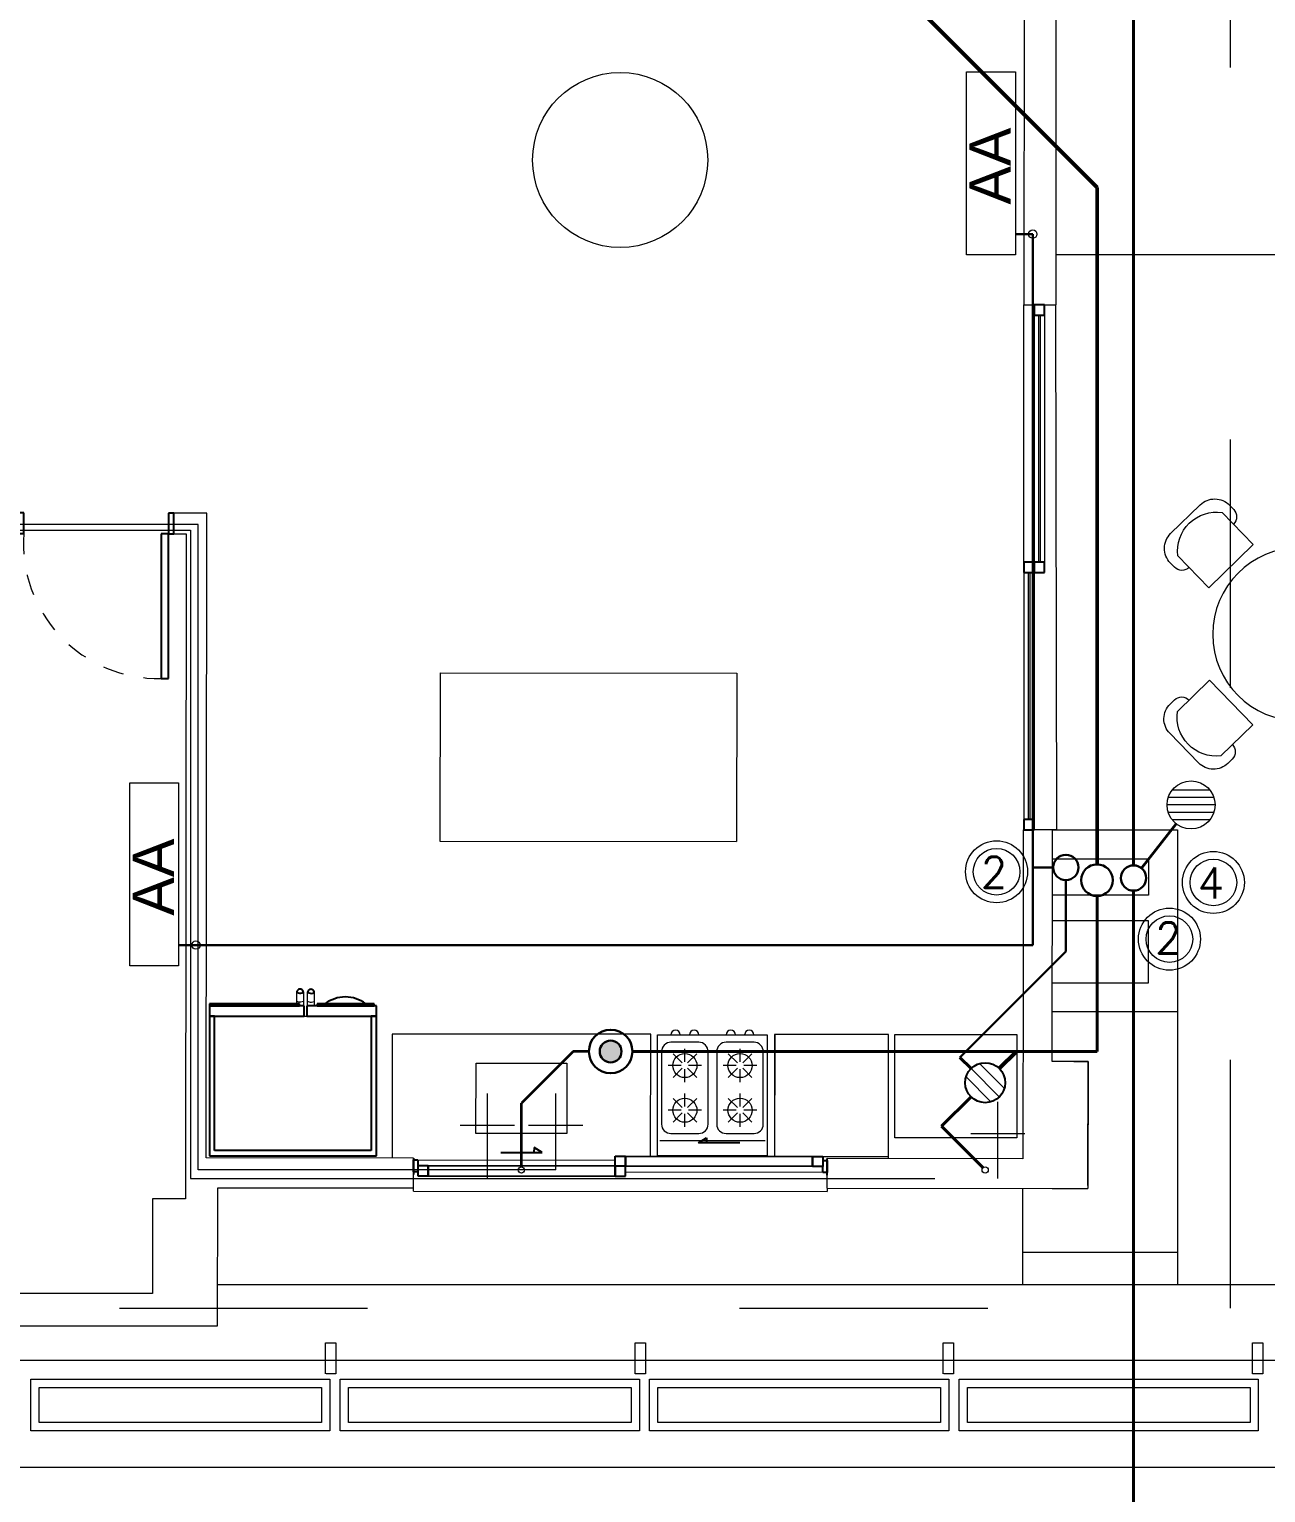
# Model space of a CAD drawing. Header units: millimetres. Extents: x 539 to 842, y -453 to -96.
# Drawn here: x 823.18 to 829.16, y -361.49 to -354.42 of the extents above; entities that cross this region are included whole.
import ezdxf

# ---------------------------------------------------------------- set-up
doc = ezdxf.new("R2010")
doc.units = ezdxf.units.MM
doc.header["$LTSCALE"] = 0.1
for name, pattern in [('ACAD_ISO02W100', [15, 12, -3]), ('ACAD_ISO03W100', [30, 12, -18]), ('CONTINUA', [0]), ('Trazo', [0.00635, 0.003175, -0.003175])]:
    doc.linetypes.add(name, pattern=pattern)
doc.layers.get('0').update_dxf_attribs({"lineweight": 5})
for name, color, linetype, lineweight in [('00-Agua Caliente', 1, 'Continuous', 20), ('00-Agua Fria', 5, 'ACAD_ISO02W100', 20), ('A-DOOR', 7, 'Continuous', 5), ('A-GENM', 7, 'Continuous', 5), ('A-GLAZ', 7, 'Continuous', 5), ('A-GLAZ-CURT', 7, 'Continuous', 5), ('A-GLAZ-CWMG', 7, 'Continuous', 5), ('A-GLAZ-SILL', 7, 'Continuous', 5), ('A-WALL', 7, 'Continuous', 5), ('Arq-Equipamiento', 250, 'Continuous', 5), ('MUEBLES', 250, 'Continuous', 5)]:
    doc.layers.add(name, color=color, linetype=linetype, lineweight=lineweight)
for name, color, linetype in [('00-Pluvial', 40, 'Continuous'), ('00-Secundario', 24, 'Continuous'), ('00-Ventilacion', 3, 'Continuous'), ('Secundario', 24, 'Continuous'), ('Textos', 7, 'Continuous')]:
    doc.layers.add(name, color=color, linetype=linetype)
doc.layers.add('00-Primario', color=7, linetype='Continuous', true_color=0xff2400)
doc.layers.add('A-DOOR-HDLN', color=5, linetype='Trazo', lineweight=5, true_color=0x0000ff)
doc.styles.add('Romans', font='romans.shx')
doc.styles.get("Standard").update_dxf_attribs({"font": 'arial.ttf'})

# ---------------------------------------------------------------- blocks, each defined once
blk = doc.blocks.new('Windows_Opening-Slide_UFME_Fenetre_Coulissante_2V - 1_20 x 2_00-2724253-1-TORRE-ARQ-PB')
at = {"layer": 'A-GLAZ', "lineweight": 25}
for p, q in [((0.3775, 0.148), (0.4175, 0.1711)), ((0.4175, 0.1711), (0.4175, 0.148))]:
    blk.add_line(p, q, dxfattribs=at)
at = {"layer": 'A-GLAZ', "color": 8, "lineweight": 25}
for p, q in [((0.5775, 0.148), (0.3775, 0.148)), ((-1, 0.072), (-1, -0.008)), ((-0.5775, 0.1), (-0.3775, 0.1)), ((-0.4175, 0.1231), (-0.4175, 0.1)), ((-0.3775, 0.1), (-0.4175, 0.1231)), ((-0.025, 0.082), (0.025, 0.082)), ((-0.025, 0.034), (-0.025, 0.082)), ((0.025, 0.034), (0.025, 0.082)), ((0.025, 0.082), (0.93, 0.082)), ((0.025, 0.082), (0.025, 0.034)), ((0.93, 0.082), (0.93, 0.034)), ((0.93, 0.082), (0.98, 0.082)), ((0.93, 0.034), (0.93, 0.082)), ((0.98, 0.082), (0.98, 0.034)), ((1, -0.008), (1, 0.072)), ((-1, 0.063), (-0.98, 0.063)), ((-1, 0.005), (-1, 0.063)), ((-0.98, 0.005), (-1, 0.005)), ((-0.98, 0.063), (-0.98, 0.034)), ((-0.98, 0.034), (-0.98, -0.014)), ((-0.93, 0.034), (-0.98, 0.034)), ((-0.025, 0.034), (-0.93, 0.034)), ((-0.93, 0.034), (-0.93, -0.014)), ((-0.93, -0.014), (-0.93, 0.034)), ((-0.025, -0.014), (-0.025, 0.034)), ((0.025, 0.034), (-0.025, 0.034)), ((-0.025, 0.034), (-0.025, -0.014)), ((0.025, 0.034), (-0.025, 0.034)), ((0.025, -0.014), (0.025, 0.034)), ((0.93, 0.034), (0.025, 0.034)), ((0.98, 0.034), (0.93, 0.034)), ((0.98, 0.063), (1, 0.063)), ((0.98, 0.005), (0.98, 0.034)), ((1, 0.005), (0.98, 0.005)), ((1, 0.063), (1, 0.005)), ((-0.98, -0.014), (-0.93, -0.014)), ((-0.93, -0.014), (-0.025, -0.014)), ((-0.025, -0.014), (0.025, -0.014))]:
    blk.add_line(p, q, dxfattribs=at)
at = {"layer": 'A-GLAZ', "color": 8}
for p, q in [((-0.98, 0.063), (-0.025, 0.063)), ((0.98, 0.005), (0.025, 0.005))]:
    blk.add_line(p, q, dxfattribs=at)
at = {"layer": 'A-GLAZ-SILL', "color": 8}
for p, q in [((-1, -0.088), (-1, -0.072)), ((-1, -0.088), (1, -0.088)), ((1, -0.072), (1, -0.088))]:
    blk.add_line(p, q, dxfattribs=at)
blk = doc.blocks.new('Family5 - Puerta OPBLAK - Dormitorio-2880729-1-TORRE-ARQ-PB')
at = {"layer": 'A-DOOR', "color": 8, "lineweight": 25}
for p, q in [((-0.35, 0.05), (-0.375, 0.05)), ((-0.375, 0.05), (-0.375, -0.05)), ((-0.35, -0.05), (-0.35, 0.05)), ((0.375, 0.05), (0.35, 0.05)), ((0.35, 0.05), (0.35, -0.05)), ((0.375, -0.05), (0.375, 0.05)), ((-0.375, -0.05), (-0.35, -0.05)), ((0.35, -0.05), (0.315, -0.05)), ((0.315, -0.05), (0.315, -0.75)), ((0.35, -0.75), (0.35, -0.05)), ((0.35, -0.05), (0.375, -0.05)), ((0.315, -0.75), (0.35, -0.75))]:
    blk.add_line(p, q, dxfattribs=at)
at = {"layer": 'A-DOOR-HDLN', "color": 8}
blk.add_arc((0.3017, -0.0967), 0.6534, 175.89838, 271.16402, dxfattribs=at)
blk = doc.blocks.new('GE_Profile_Stainless_Steel_256_cu_ft_Side-by-Side_Refrigerator_ENERGY_STAR_7908 - GE_Profile_Stainless_Steel_256_cu_ft_Side-by-Side_Refrigerator_ENERGY_STAR_7908-2745218-2-TORRE-ARQ- PB _-2_14_')
at = {"layer": 'A-GENM', "color": 8, "lineweight": 25}
for p, q in [((-0.404, 0.4445), (-0.404, -0.2302)), ((0.404, 0.4445), (-0.404, 0.4445)), ((0.404, -0.2302), (0.404, 0.4445)), ((-0.3786, -0.2302), (-0.3786, 0.4191)), ((-0.3786, 0.4191), (0.3786, 0.4191)), ((0.3786, 0.4191), (0.3786, -0.2302)), ((-0.067, -0.2302), (-0.404, -0.2302)), ((-0.404, -0.2302), (-0.404, -0.2805)), ((-0.404, -0.2302), (-0.3786, -0.2302)), ((-0.404, -0.2805), (-0.067, -0.2805)), ((-0.1175, -0.2805), (-0.3937, -0.2805)), ((-0.3937, -0.2805), (-0.3937, -0.2912)), ((-0.1175, -0.2912), (-0.1175, -0.2805)), ((-0.067, -0.2805), (-0.067, -0.2302)), ((0.404, -0.2302), (-0.0543, -0.2302)), ((-0.0543, -0.2302), (-0.0543, -0.2805)), ((-0.0543, -0.2805), (0.404, -0.2805)), ((0.404, -0.2805), (-0.0316, -0.2805)), ((-0.0316, -0.2805), (-0.0316, -0.2912)), ((0.3786, -0.2302), (0.404, -0.2302)), ((0.404, -0.2805), (0.404, -0.2302)), ((0.404, -0.2912), (0.404, -0.2805)), ((-0.3937, -0.2912), (-0.1175, -0.2912)), ((-0.1552, -0.29), (-0.3526, -0.29)), ((-0.0316, -0.2912), (0.404, -0.2912))]:
    blk.add_line(p, q, dxfattribs=at)
at = {"layer": 'A-GENM', "color": 8}
for p, q in [((-0.0543, -0.2302), (-0.067, -0.2302)), ((-0.103, -0.3007), (-0.103, -0.2833)), ((-0.103, -0.3381), (-0.103, -0.3007)), ((-0.103, -0.3451), (-0.103, -0.3381)), ((-0.0712, -0.284), (-0.0712, -0.3014)), ((-0.0712, -0.3014), (-0.0712, -0.3391)), ((-0.0712, -0.3391), (-0.0712, -0.3462)), ((-0.0508, -0.3023), (-0.0508, -0.2849)), ((-0.0508, -0.3399), (-0.0508, -0.3023)), ((-0.0508, -0.347), (-0.0508, -0.3399)), ((-0.0191, -0.2912), (-0.0191, -0.3015)), ((-0.0191, -0.3015), (-0.0191, -0.3389)), ((-0.0191, -0.3389), (-0.0191, -0.346))]:
    blk.add_line(p, q, dxfattribs=at)
at = {"layer": 'A-GENM', "color": 8, "flags": 128}
for points in [[(-0.103, -0.3381), (-0.103, -0.3378), (-0.103, -0.3373), (-0.103, -0.3365), (-0.103, -0.3354), (-0.103, -0.3341), (-0.103, -0.3325), (-0.103, -0.3307), (-0.103, -0.3286), (-0.103, -0.3262), (-0.103, -0.3236), (-0.103, -0.3208), (-0.103, -0.3177), (-0.103, -0.3143), (-0.103, -0.3108), (-0.103, -0.307), (-0.103, -0.303), (-0.103, -0.3007)], [(-0.0191, -0.3015), (-0.0191, -0.3056), (-0.0191, -0.3096), (-0.0191, -0.3132), (-0.0191, -0.3167), (-0.0191, -0.3199), (-0.0191, -0.3229), (-0.0191, -0.3257), (-0.0191, -0.3281), (-0.0191, -0.3304), (-0.0191, -0.3324), (-0.0191, -0.3341), (-0.0191, -0.3356), (-0.0191, -0.3368), (-0.0191, -0.3377), (-0.0191, -0.3384), (-0.0191, -0.3388), (-0.0191, -0.3389)]]:
    blk.add_lwpolyline(points, dxfattribs=at)
at = {"layer": 'A-GENM', "color": 8, "lineweight": 25, "flags": 128}
for points in [[(-0.0712, -0.3462), (-0.0772, -0.3431), (-0.0836, -0.3415), (-0.0903, -0.3413), (-0.0968, -0.3425), (-0.103, -0.3451)], [(-0.103, -0.3451), (-0.1024, -0.3492), (-0.1009, -0.3529), (-0.0985, -0.3562), (-0.0953, -0.3587), (-0.0916, -0.3604), (-0.0876, -0.361), (-0.0836, -0.3606), (-0.0797, -0.3592), (-0.0764, -0.3569), (-0.0738, -0.3538), (-0.072, -0.3501), (-0.0712, -0.3462)], [(-0.0191, -0.346), (-0.0252, -0.3433), (-0.0317, -0.3421), (-0.0384, -0.3423), (-0.0449, -0.344), (-0.0508, -0.347)], [(-0.0508, -0.347), (-0.05, -0.351), (-0.0483, -0.3546), (-0.0456, -0.3577), (-0.0423, -0.36), (-0.0385, -0.3614), (-0.0344, -0.3618), (-0.0304, -0.3612), (-0.0267, -0.3595), (-0.0235, -0.357), (-0.0211, -0.3538), (-0.0196, -0.35), (-0.0191, -0.346)]]:
    blk.add_lwpolyline(points, dxfattribs=at)
at = {"layer": 'A-GENM', "color": 8, "lineweight": 25}
blk.add_arc((-0.2539, -0.1634), 0.1605, 232.06769, 307.93231, dxfattribs=at)
at = {"layer": 'A-GENM', "color": 8}
for centre, start_param, end_param in [((-0.0879, -0.302), 0.990204, 2.086934), ((-0.0341, -0.3028), 1.493351, 2.151389)]:
    blk.add_ellipse(centre, major_axis=(0.0304, 0), ratio=0.707107, start_param=start_param, end_param=end_param, dxfattribs=at)
for points in [[(-0.103, -0.3007), (-0.0991, -0.299), (-0.0915, -0.2973), (-0.0802, -0.298), (-0.074, -0.3001), (-0.0712, -0.3014)], [(-0.0508, -0.3023), (-0.0471, -0.3005), (-0.0396, -0.2984), (-0.0283, -0.2986), (-0.022, -0.3003), (-0.0191, -0.3015)]]:
    blk.add_open_spline(points, degree=3, knots=[0, 0, 0, 0, 0.4, 0.7, 1, 1, 1, 1], dxfattribs=at)
blk = doc.blocks.new('Cocina 51cm')
at = {"layer": 'MUEBLES', "color": 8}
for p, q in [((-0.255, -0.036), (0, -0.036)), ((0, -0.036), (0.255, -0.036)), ((-0.1908, -0.1273), (-0.1462, -0.1718)), ((-0.1335, -0.1035), (-0.1335, -0.1666)), ((-0.0762, -0.1273), (-0.1207, -0.1718)), ((0.0762, -0.1273), (0.1207, -0.1718)), ((0.1335, -0.1035), (0.1335, -0.1666)), ((0.1908, -0.1273), (0.1462, -0.1718)), ((-0.2145, -0.1846), (-0.1515, -0.1846)), ((-0.1462, -0.1973), (-0.1908, -0.2419)), ((-0.1335, -0.2026), (-0.1335, -0.2656)), ((-0.1207, -0.1973), (-0.0762, -0.2419)), ((-0.1154, -0.1846), (-0.0524, -0.1846)), ((0.0524, -0.1846), (0.1154, -0.1846)), ((0.1207, -0.1973), (0.0762, -0.2419)), ((0.1335, -0.2026), (0.1335, -0.2656)), ((0.1462, -0.1973), (0.1908, -0.2419)), ((0.1515, -0.1846), (0.2145, -0.1846)), ((-0.1908, -0.3433), (-0.1462, -0.3879)), ((-0.1335, -0.3196), (-0.1335, -0.3826)), ((-0.0762, -0.3433), (-0.1207, -0.3879)), ((0.0762, -0.3433), (0.1207, -0.3879)), ((0.1335, -0.3196), (0.1335, -0.3826)), ((0.1908, -0.3433), (0.1462, -0.3879)), ((-0.2145, -0.4006), (-0.1515, -0.4006)), ((-0.1462, -0.4134), (-0.1908, -0.4579)), ((-0.1335, -0.4187), (-0.1335, -0.4817)), ((-0.1207, -0.4134), (-0.0762, -0.4579)), ((-0.1154, -0.4006), (-0.0524, -0.4006)), ((0.0524, -0.4006), (0.1154, -0.4006)), ((0.1207, -0.4134), (0.0762, -0.4579)), ((0.1335, -0.4187), (0.1335, -0.4817)), ((0.1462, -0.4134), (0.1908, -0.4579)), ((0.1515, -0.4006), (0.2145, -0.4006))]:
    blk.add_line(p, q, dxfattribs=at)
blk.add_lwpolyline([(-0.265, 0.036), (0.265, 0.036), (0.265, -0.5492), (-0.265, -0.5492)], close=True, dxfattribs=at)
for points in [[(-0.201, -0.5132), (-0.0659, -0.5132, 0.414214), (-0.0209, -0.4682), (-0.0209, -0.117, 0.414214), (-0.0659, -0.072), (-0.201, -0.072, 0.414214), (-0.246, -0.117), (-0.246, -0.4682, 0.414214)], [(0.0659, -0.5132), (0.201, -0.5132, 0.414214), (0.246, -0.4682), (0.246, -0.117, 0.414214), (0.201, -0.072), (0.0659, -0.072, 0.414214), (0.0209, -0.117), (0.0209, -0.4682, 0.414214)]]:
    blk.add_lwpolyline(points, format="xyb", close=True, dxfattribs=at)
for centre in [(-0.1335, -0.1846), (0.1335, -0.1846), (-0.1335, -0.4006), (0.1335, -0.4006)]:
    blk.add_circle(centre, 0.0585, dxfattribs=at)
for centre in [(-0.1782, -0.5492), (-0.0887, -0.5492), (0.0887, -0.5492), (0.1782, -0.5492)]:
    blk.add_arc(centre, 0.0225, 180, 0, dxfattribs=at)
blk = doc.blocks.new('mesad')
at = {"layer": 'MUEBLES'}
for points in [[(-0.3235, 0.533), (-0.3235, 0.533, 0.414214), (-0.3245, 0.6037), (-0.3454, 0.6241, 0.414214), (-0.4868, 0.6222), (-0.6263, 0.4788, 0.414214), (-0.6244, 0.3374), (-0.6035, 0.3171, 0.414214), (-0.5328, 0.318), (-0.5328, 0.318)], [(0.3235, 0.533), (0.3235, 0.533, -0.414214), (0.3245, 0.6037), (0.3454, 0.6241, -0.414214), (0.4868, 0.6222), (0.6263, 0.4788, -0.414214), (0.6244, 0.3374), (0.6035, 0.3171, -0.414214), (0.5328, 0.318), (0.5328, 0.318)], [(-0.533, -0.3235), (-0.533, -0.3235, 0.414214), (-0.6037, -0.3245), (-0.6241, -0.3454, 0.414214), (-0.6222, -0.4868), (-0.4788, -0.6263, 0.414214), (-0.3374, -0.6244), (-0.3171, -0.6035, 0.414214), (-0.318, -0.5328), (-0.318, -0.5328)], [(0.533, -0.3235), (0.533, -0.3235, -0.414214), (0.6037, -0.3245), (0.6241, -0.3454, -0.414214), (0.6222, -0.4868), (0.4788, -0.6263, -0.414214), (0.3374, -0.6244), (0.3171, -0.6035, -0.414214), (0.318, -0.5328), (0.318, -0.5328)]]:
    blk.add_lwpolyline(points, format="xyb", dxfattribs=at)
for points in [[(-0.5893, 0.3731), (-0.4344, 0.2223), (-0.2251, 0.4372), (-0.3801, 0.5881, 0.490132)], [(0.5893, 0.3731), (0.4344, 0.2223), (0.2251, 0.4372), (0.3801, 0.5881, -0.490132)], [(-0.3731, -0.5893), (-0.2223, -0.4344), (-0.4372, -0.2251), (-0.5881, -0.3801, 0.490132)], [(0.3731, -0.5893), (0.2223, -0.4344), (0.4372, -0.2251), (0.5881, -0.3801, -0.490132)]]:
    blk.add_lwpolyline(points, format="xyb", close=True, dxfattribs=at)
at = {"layer": 'MUEBLES', "ltscale": 1e-05}
blk.add_circle((0, 0), 0.4185, dxfattribs=at)
blk = doc.blocks.new('Montante rectangular - 50 x 150mm-V30-02 Torre PB')
at = {"layer": 'A-GLAZ-CWMG', "color": 8}
for p, q in [((-0.025, 0.075), (0.025, 0.075)), ((-0.025, 0.0421), (-0.025, 0.075)), ((0.025, 0.075), (0.025, 0.0378)), ((-0.025, -0.075), (-0.025, 0.0421)), ((0.025, 0.0378), (0.025, -0.075)), ((0.025, -0.075), (-0.025, -0.075))]:
    blk.add_line(p, q, dxfattribs=at)
blk = doc.blocks.new('Montante rectangular - 50 x 150mm-V31-02 Torre PB')
at = {"layer": 'A-GLAZ-CWMG', "color": 8}
for p, q in [((-0.025, 0.075), (-0.018, 0.075)), ((-0.025, -0.0464), (-0.025, 0.075)), ((-0.0166, 0.075), (-0.0038, 0.075)), ((-0.003, 0.075), (0.0092, 0.075)), ((0.0102, 0.075), (0.0217, 0.075)), ((0.025, 0.075), (0.025, -0.0598)), ((-0.025, -0.075), (-0.025, -0.0464)), ((0.025, -0.0598), (0.025, -0.075)), ((0.025, -0.075), (-0.025, -0.075))]:
    blk.add_line(p, q, dxfattribs=at)
blk = doc.blocks.new('T1-PB-2020')
at = {"color": 8, "lineweight": 5}
for p, q in [((4123.4565, 1258.9819), (4123.4554, 1257.1853)), ((4123.6108, 1257.1853), (4123.6125, 1258.9643)), ((4119.503, 1256.1782), (4119.343, 1256.1784)), ((4119.4998, 1253.0602), (4119.503, 1256.1782)), ((4119.3429, 1256.0784), (4119.4029, 1256.0783)), ((4119.4029, 1256.0783), (4119.3996, 1252.8628)), ((4120.6321, 1255.4065), (4120.6305, 1254.5926)), ((4120.6321, 1255.4065), (4122.0663, 1255.4036)), ((4122.0663, 1255.4036), (4122.0646, 1254.5897)), ((4120.6304, 1254.5926), (4122.0646, 1254.5897)), ((4123.4522, 1254.646), (4123.4515, 1253.9873)), ((4123.5921, 1253.5271), (4123.5932, 1254.646)), ((4123.5928, 1254.6461), (4124.1982, 1254.6461)), ((4124.1982, 1254.6461), (4124.1982, 1253.7663)), ((4123.5926, 1254.5061), (4124.0582, 1254.5061)), ((4124.0582, 1254.5061), (4124.0582, 1254.3311)), ((4124.0582, 1254.3311), (4123.5926, 1254.3313)), ((4124.0582, 1254.2061), (4123.5926, 1254.2061)), ((4124.0582, 1253.9063), (4124.0582, 1254.2061)), ((4123.4515, 1253.9873), (4123.4506, 1253.0563)), ((4123.5924, 1253.9063), (4124.0582, 1253.9063)), ((4124.1982, 1253.7663), (4123.5924, 1253.7661)), ((4124.1982, 1253.7661), (4124.1983, 1252.4474)), ((4120.4004, 1253.6593), (4120.3998, 1253.0593)), ((4121.6504, 1253.6581), (4120.4004, 1253.6593)), ((4121.6498, 1253.0681), (4121.6504, 1253.6581)), ((4122.2504, 1253.6575), (4122.2498, 1253.0675)), ((4122.8004, 1253.6569), (4122.2504, 1253.6575)), ((4122.7998, 1253.0569), (4122.8004, 1253.6569)), ((4120.805, 1253.1789), (4120.8053, 1253.5189)), ((4120.8053, 1253.5189), (4121.2453, 1253.5185)), ((4121.2453, 1253.5185), (4121.245, 1253.1785)), ((4123.7666, 1253.527), (4123.5921, 1253.5271)), ((4123.6966, 1253.5271), (4123.7666, 1253.5269)), ((4123.7654, 1252.927), (4123.7666, 1253.527)), ((4123.7666, 1253.5269), (4123.7654, 1252.912)), ((4121.245, 1253.1785), (4120.805, 1253.1789)), ((4120.5032, 1253.0592), (4119.4998, 1253.0602)), ((4123.4506, 1253.0563), (4122.5032, 1253.0572)), ((4119.555, 1252.2477), (4119.5557, 1252.9162)), ((4119.5557, 1252.9162), (4120.5031, 1252.9152)), ((4122.5031, 1252.9132), (4123.5915, 1252.9121)), ((4123.4504, 1252.4474), (4123.4504, 1252.9123)), ((4123.5915, 1252.9121), (4123.7654, 1252.9118)), ((4119.2406, 1252.863), (4119.2402, 1252.404)), ((4119.3996, 1252.8628), (4119.2406, 1252.863)), ((4124.1982, 1252.6025), (4123.4504, 1252.6027)), ((4119.2402, 1252.404), (4118.4326, 1252.4048)), ((4118.4024, 1252.2488), (4119.555, 1252.2477))]:
    blk.add_line(p, q, dxfattribs=at)
at = {"color": 8}
for p, q in [((4123.6112, 1257.4292), (4126.3245, 1257.4292)), ((4123.4554, 1257.1853), (4123.6108, 1257.1853)), ((4123.4554, 1255.9407), (4123.4554, 1257.1853)), ((4123.6082, 1257.1853), (4123.6125, 1254.646)), ((4123.6125, 1254.646), (4123.4554, 1254.646)), ((4119.555, 1252.4474), (4126.5243, 1252.4475)), ((4115.5998, 1251.5653), (4127.4511, 1251.5653))]:
    blk.add_line(p, q, dxfattribs=at)
for points in [[(4118.6514, 1251.9903), (4120.0986, 1251.9903), (4120.0986, 1251.7403), (4118.6514, 1251.7403)], [(4120.1483, 1251.9903), (4121.5955, 1251.9903), (4121.5955, 1251.7403), (4120.1483, 1251.7403)], [(4121.6452, 1251.9903), (4123.0924, 1251.9903), (4123.0924, 1251.7403), (4121.6452, 1251.7403)], [(4123.1421, 1251.9903), (4124.5893, 1251.9903), (4124.5893, 1251.7403), (4123.1421, 1251.7403)], [(4118.6914, 1251.9503), (4120.0586, 1251.9503), (4120.0586, 1251.7803), (4118.6914, 1251.7803)], [(4120.1883, 1251.9503), (4121.5555, 1251.9503), (4121.5555, 1251.7803), (4120.1883, 1251.7803)], [(4121.6852, 1251.9503), (4123.0524, 1251.9503), (4123.0524, 1251.7803), (4121.6852, 1251.7803)], [(4123.1821, 1251.9503), (4124.5493, 1251.9503), (4124.5493, 1251.7803), (4123.1821, 1251.7803)]]:
    blk.add_lwpolyline(points, close=True, dxfattribs=at)
at = {"color": 8, "lineweight": 5}
blk.add_circle((4121.5025, 1257.8859), 0.4233, dxfattribs=at)
at = {"layer": '00-Ventilacion', "color": 8, "lineweight": 5}
for p, q in [((4120.5031, 1252.9152), (4120.5031, 1252.9792)), ((4122.5031, 1252.9132), (4122.5031, 1252.9772))]:
    blk.add_line(p, q, dxfattribs=at)
blk.add_lwpolyline([(4122.8316, 1253.1569), (4122.8316, 1253.6569), (4123.4216, 1253.6569), (4123.4216, 1253.1569), (4122.8316, 1253.1569)], dxfattribs=at)
at = {"layer": 'A-GLAZ-CURT', "color": 8, "lineweight": 18}
for p, q in [((4123.5354, 1257.1353), (4123.5254, 1257.1353)), ((4123.5254, 1257.1353), (4123.5254, 1255.9407)), ((4123.5354, 1255.9407), (4123.5354, 1257.1353)), ((4123.5254, 1255.9407), (4123.5354, 1255.9407)), ((4123.4854, 1255.8907), (4123.4754, 1255.8907)), ((4123.4754, 1255.8907), (4123.4754, 1254.696)), ((4123.4854, 1254.696), (4123.4854, 1255.8907)), ((4123.4754, 1254.696), (4123.4854, 1254.696))]:
    blk.add_line(p, q, dxfattribs=at)
at = {"layer": 'A-GLAZ-CWMG', "color": 8, "lineweight": 25, "extrusion": (0, 0, -1)}
for p, q in [((4123.5554, 1257.1853), (4123.5054, 1257.1853)), ((4123.5054, 1257.1853), (4123.5054, 1257.1353)), ((4123.5054, 1257.1353), (4123.5554, 1257.1353)), ((4123.5554, 1257.1353), (4123.5554, 1257.1853)), ((4123.5054, 1255.9407), (4123.4554, 1255.9407)), ((4123.4554, 1255.9407), (4123.4554, 1255.8907)), ((4123.5054, 1255.8907), (4123.5054, 1255.9407)), ((4123.4554, 1255.8907), (4123.5054, 1255.8907))]:
    blk.add_line(p, q, dxfattribs=at)
at = {"layer": 'A-GLAZ-CWMG', "color": 8}
for p, q in [((4123.5054, 1257.1353), (4123.5054, 1255.9407)), ((4123.5554, 1257.1353), (4123.5554, 1255.9407)), ((4123.4554, 1255.8907), (4123.4554, 1254.696)), ((4123.5054, 1255.8907), (4123.5054, 1254.696))]:
    blk.add_line(p, q, dxfattribs=at)
at = {"layer": 'A-GLAZ-CWMG', "color": 8, "lineweight": 25}
for p, q in [((4123.5554, 1255.9407), (4123.5054, 1255.9407)), ((4123.5054, 1255.9407), (4123.5054, 1255.8907)), ((4123.5554, 1255.8907), (4123.5554, 1255.9407)), ((4123.5054, 1255.8907), (4123.5554, 1255.8907)), ((4123.5054, 1254.696), (4123.4554, 1254.696)), ((4123.4554, 1254.696), (4123.4554, 1254.646)), ((4123.5054, 1254.646), (4123.5054, 1254.696)), ((4123.4554, 1254.646), (4123.5054, 1254.646))]:
    blk.add_line(p, q, dxfattribs=at)
at = {"color": 8, "lineweight": 5, "xscale": -1, "rotation": 180}
blk.add_blockref('mesad', (4124.7874, 1255.5922), dxfattribs=at)
at = {"color": 8, "lineweight": 5}
for name, p, rotation in [('Family5 - Puerta OPBLAK - Dormitorio-2880729-1-TORRE-ARQ-PB', (4118.9679, 1256.1288), 359.942704280388), ('GE_Profile_Stainless_Steel_256_cu_ft_Side-by-Side_Refrigerator_ENERGY_STAR_7908 - GE_Profile_Stainless_Steel_256_cu_ft_Side-by-Side_Refrigerator_ENERGY_STAR_7908-2745218-2-TORRE-ARQ- PB _-2_14_', (4119.9193, 1253.5146), 180), ('Cocina 51cm', (4121.9489, 1253.1061), 180.0000005719432), ('Windows_Opening-Slide_UFME_Fenetre_Coulissante_2V - 1_20 x 2_00-2724253-1-TORRE-ARQ-PB', (4121.5031, 1252.9862), 359.9427042803882)]:
    blk.add_blockref(name, p, dxfattribs=dict(at, rotation=rotation))
at = {"color": 8, "extrusion": (0, 0, -1), "xscale": -1, "rotation": 180}
for name, p in [('Montante rectangular - 50 x 150mm-V31-02 Torre PB', (-4120.1024, 1252.0903)), ('Montante rectangular - 50 x 150mm-V30-02 Torre PB', (-4121.5993, 1252.0903)), ('Montante rectangular - 50 x 150mm-V31-02 Torre PB', (-4123.0896, 1252.0903)), ('Montante rectangular - 50 x 150mm-V30-02 Torre PB', (-4124.5865, 1252.0903))]:
    blk.add_blockref(name, p, dxfattribs=at)

msp = doc.modelspace()

# ---------------------------------------------------------------- hatches: boundary and pattern name
at = {"layer": '00-Primario', "lineweight": 100}
msp.add_hatch(color=256, dxfattribs=at).paths.add_polyline_path([(826.042, -359.3586, 1), (825.9368, -359.3586, 1)])

# ---------------------------------------------------------------- linework, layer by layer
at = {"color": 8, "linetype": 'CONTINUA', "lineweight": 13}
msp.add_lwpolyline([(827.3333, -359.2766), (826.7827, -359.2766), (826.7827, -359.8661), (827.3333, -359.8661)], close=True, dxfattribs=at)
at = {"layer": '00-Agua Caliente', "color": 1, "linetype": 'Continuous', "lineweight": 20}
for p, q in [((825.7237, -359.9313), (825.7237, -359.5618)), ((825.8546, -359.7172), (825.5928, -359.7172))]:
    msp.add_line(p, q, dxfattribs=at)
at = {"layer": '00-Agua Caliente', "linetype": 'CONTINUA'}
msp.add_lwpolyline([(825.7237, -359.9313), (823.9936, -359.9313), (823.9936, -356.8097), (822.9867, -356.8097), (822.9867, -355.1029), (820.3247, -355.1029)], dxfattribs=at)
at = {"layer": '00-Agua Fria', "color": 5, "linetype": 'Continuous', "lineweight": 20}
for p, q in [((825.393, -359.9737), (825.393, -359.5618)), ((827.8627, -359.9737), (827.8627, -359.6017)), ((825.5239, -359.7172), (825.2622, -359.7172)), ((827.9936, -359.7572), (827.7319, -359.7572))]:
    msp.add_line(p, q, dxfattribs=at)
at = {"layer": '00-Agua Fria', "ltscale": 3}
msp.add_lwpolyline([(822.9586, -355.1349), (822.9586, -356.8371), (823.9576, -356.8371), (823.9576, -359.9737), (827.8627, -359.9737)], dxfattribs=at)
at = {"layer": '00-Agua Fria', "linetype": 'CONTINUA'}
msp.add_lwpolyline([(829.531, -360.8525), (804.1674, -360.8525)], dxfattribs=at)
at = {"layer": '00-Pluvial', "lineweight": 13}
for p, q in [((828.8879, -358.0944), (828.7059, -358.0944)), ((828.913, -358.1664), (828.6809, -358.1664)), ((828.9072, -358.1304), (828.6866, -358.1304)), ((828.9072, -358.2024), (828.6866, -358.2024)), ((828.8879, -358.2384), (828.7059, -358.2384))]:
    msp.add_line(p, q, dxfattribs=at)
at = {"layer": '00-Pluvial', "lineweight": 40}
for points in [[(828.5188, -358.4585), (828.5188, -347.2435)], [(828.7251, -358.2576), (828.5567, -358.4717)], [(828.5188, -358.581), (828.5188, -365.3954)]]:
    msp.add_lwpolyline(points, dxfattribs=at)
at = {"layer": '00-Pluvial', "lineweight": 20}
for centre, radius in [((828.7969, -358.1664), 0.116), ((828.9049, -358.5414), 0.15), ((828.9049, -358.5414), 0.1127)]:
    msp.add_circle(centre, radius, dxfattribs=at)
at = {"layer": '00-Pluvial', "lineweight": 30}
msp.add_circle((828.5188, -358.5198), 0.0612, dxfattribs=at)
at = {"layer": '00-Primario', "lineweight": 50}
for points in [[(828.342, -355.18), (826.706, -353.5441)], [(828.342, -358.4538), (828.342, -355.18)], [(827.8695, -359.4413), (827.9523, -359.3586)]]:
    msp.add_lwpolyline(points, dxfattribs=at)
at = {"layer": '00-Primario', "lineweight": 40}
for points in [[(828.342, -358.6069), (828.342, -359.3586)], [(826.0945, -359.3586), (828.342, -359.3586)]]:
    msp.add_lwpolyline(points, dxfattribs=at)
at = {"layer": '00-Primario', "lineweight": 35}
for points in [[(825.8079, -359.3586), (825.5578, -359.6087)], [(825.8843, -359.3586), (825.8079, -359.3586)], [(825.5578, -359.9161), (825.5578, -359.6087)]]:
    msp.add_lwpolyline(points, dxfattribs=at)
at = {"layer": '00-Primario', "lineweight": 30}
for centre, radius in [((828.342, -358.5303), 0.0765), ((825.9894, -359.3586), 0.1051), ((825.9894, -359.3586), 0.0526)]:
    msp.add_circle(centre, radius, dxfattribs=at)
at = {"layer": '00-Primario', "lineweight": 20}
msp.add_circle((828.6922, -358.8155), 0.1127, dxfattribs=at)
at = {"layer": '00-Primario', "linetype": 'Continuous', "lineweight": 20}
msp.add_circle((825.5578, -359.9313), 0.0151, dxfattribs=at)
at = {"layer": '00-Secundario', "lineweight": 15}
for p, q in [((827.8695, -359.5781), (827.7328, -359.4413)), ((827.8938, -359.5374), (827.7735, -359.4171)), ((827.8288, -359.6024), (827.7085, -359.4821))]:
    msp.add_line(p, q, dxfattribs=at)
at = {"layer": '00-Secundario', "lineweight": 40}
msp.add_line((827.7901, -359.9205), (827.5904, -359.7205), dxfattribs=at)
at = {"layer": '00-Secundario', "lineweight": 30}
for points in [[(827.9475, -355.4059), (828.0314, -355.4059)], [(828.0314, -355.4059), (828.0314, -358.8444)], [(828.1302, -358.4686), (828.0314, -358.4686)], [(828.1914, -358.5299), (828.1914, -358.8746)], [(823.8994, -358.8444), (823.9833, -358.8444)], [(823.9833, -358.8444), (828.0314, -358.8444)], [(827.6787, -359.3873), (828.1914, -358.8746)]]:
    msp.add_lwpolyline(points, dxfattribs=at)
at = {"layer": '00-Secundario', "lineweight": 40}
for points in [[(827.7328, -359.4413), (827.6787, -359.3873)], [(827.7328, -359.5781), (827.5904, -359.7205)]]:
    msp.add_lwpolyline(points, dxfattribs=at)
at = {"layer": '00-Secundario', "linetype": 'CONTINUA', "lineweight": 20}
for centre in [(828.0314, -355.4059), (823.9833, -358.8444)]:
    msp.add_circle(centre, 0.02, dxfattribs=at)
at = {"layer": '00-Secundario', "lineweight": 30}
msp.add_circle((828.1914, -358.4686), 0.0612, dxfattribs=at)
at = {"layer": '00-Secundario', "lineweight": 25}
msp.add_circle((827.8012, -359.5097), 0.0967, dxfattribs=at)
at = {"layer": '00-Secundario', "linetype": 'Continuous', "lineweight": 20}
msp.add_circle((827.8009, -359.9313), 0.0151, dxfattribs=at)
at = {"layer": '00-Ventilacion', "color": 3, "lineweight": 20}
msp.add_circle((828.6922, -358.8155), 0.15, dxfattribs=at)
at = {"layer": 'A-WALL', "color": 8, "linetype": 'ACAD_ISO03W100', "lineweight": 20}
msp.add_lwpolyline([(721.6132, -343.4798), (721.6132, -360.5998), (828.9882, -360.5998), (828.9882, -343.4798), (721.6132, -343.4798)], dxfattribs=at)
at = {"layer": 'Arq-Equipamiento', "color": 8, "linetype": 'CONTINUA', "lineweight": 13}
for points in [[(827.711, -354.6211), (827.9475, -354.6211), (827.9475, -355.5059), (827.711, -355.5059)], [(823.6629, -358.0595), (823.8994, -358.0595), (823.8994, -358.9444), (823.6629, -358.9444)]]:
    msp.add_lwpolyline(points, close=True, dxfattribs=at)
at = {"layer": 'Secundario', "lineweight": 20}
for radius in [0.15, 0.1127]:
    msp.add_circle((827.8561, -358.4895), radius, dxfattribs=at)

# ---------------------------------------------------------------- block references
at = {"color": 2}
msp.add_blockref('T1-PB-2020', (-3295.4671, -1612.9335), dxfattribs=at)

# ---------------------------------------------------------------- texts
at = {"color": 8, "char_height": 0.2, "attachment_point": 1, "rotation": 90}
for insert in [(827.725, -355.2635), (823.6769, -358.702)]:
    msp.add_mtext_dynamic_manual_height_columns('AA', width=1, gutter_width=12.5, heights=[0], dxfattribs=dict(at, insert=insert))
at = {"layer": 'Textos', "style": 'Romans'}
for s, p in [('2', (827.7795, -358.5671)), ('4', (828.8282, -358.6191)), ('2', (828.6228, -358.8848))]:
    msp.add_text(s, height=0.15, rotation=360, dxfattribs=at).set_placement(p)

doc.saveas('drawing.dxf')
